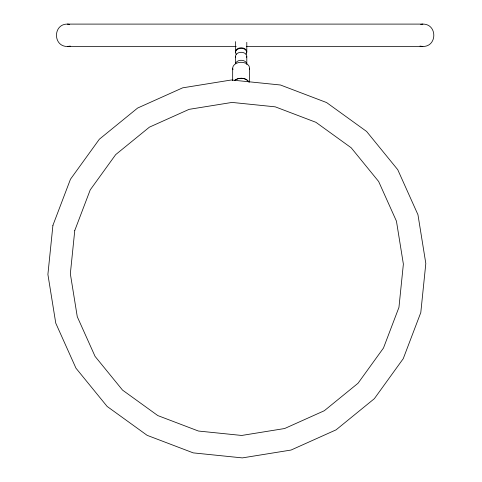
<?xml version="1.0" encoding="UTF-8"?>
<svg xmlns="http://www.w3.org/2000/svg" width="482" height="482" viewBox="0 0 482 482"><rect width="100%" height="100%" fill="white"/><g stroke="black" fill="none" stroke-linecap="round" stroke-linejoin="round"><path stroke-width="0.72" d="M246.579 46.477L422.877 46.477C437.445 46.64 437.445 23.937 422.877 24.1L67.402 24.1C52.839 23.937 52.839 46.64 67.402 46.477L236.222 46.477M67.402 46.477L70.306 46.097M420.702 24.383L422.877 24.1M419.973 46.097L422.877 46.477M67.402 24.1L69.583 24.383M249.622 68.348L249.622 82.151M246.796 42.344L246.796 51.785M246.796 56.28L246.796 64.275A5.651 3.995 0 0 0 241.886 60.31A5.651 3.995 0 0 0 235.686 63.238M235.499 41.615L235.499 51.785M235.499 56.28L235.499 63.546M232.673 68.185L232.673 80.536M236.252 54.285A5.651 3.995 0 0 1 241.145 48.29A5.651 3.995 0 0 1 246.043 54.285M235.686 52.821A5.651 3.995 0 0 1 241.145 47.79A5.651 3.995 0 0 1 246.603 52.821M232.933 69.739A8.477 5.995 0 0 1 240.892 62.274A8.477 5.995 0 0 1 249.471 69.39M235.686 57.316A5.651 3.995 0 0 1 241.145 52.285A5.651 3.995 0 0 1 246.603 57.316M52.918 225.335L47.899 274.427L55.761 323.151L75.957 368.176L107.125 406.434L147.131 435.33L193.252 452.881L242.35 457.9L291.068 450.043L336.093 429.842L374.357 398.674L403.247 358.668L420.798 312.547L425.817 263.455L417.96 214.731L397.758 169.706L366.591 131.447L326.585 102.552L280.464 85.001L231.372 79.982L182.654 87.838L137.629 108.04L99.364 139.208L70.474 179.214L52.918 225.335M74.764 230.517L70.342 273.776L77.271 316.71L95.068 356.385L122.536 390.107L157.789 415.568L198.433 431.035L241.693 435.457L284.627 428.528L324.308 410.73L358.024 383.262L383.485 348.01L398.951 307.365L403.374 264.106L396.451 221.172L378.647 181.497L351.185 147.775L315.927 122.314L275.282 106.847L232.023 102.425L189.089 109.348L149.414 127.152L115.692 154.614L90.236 189.872L74.764 230.517M235.156 80.012L234.517 80.602C238.494 77.132 245.928 77.421 248.935 82.012C246.073 77.602 239.313 77.295 235.156 80.012"/></g></svg>
